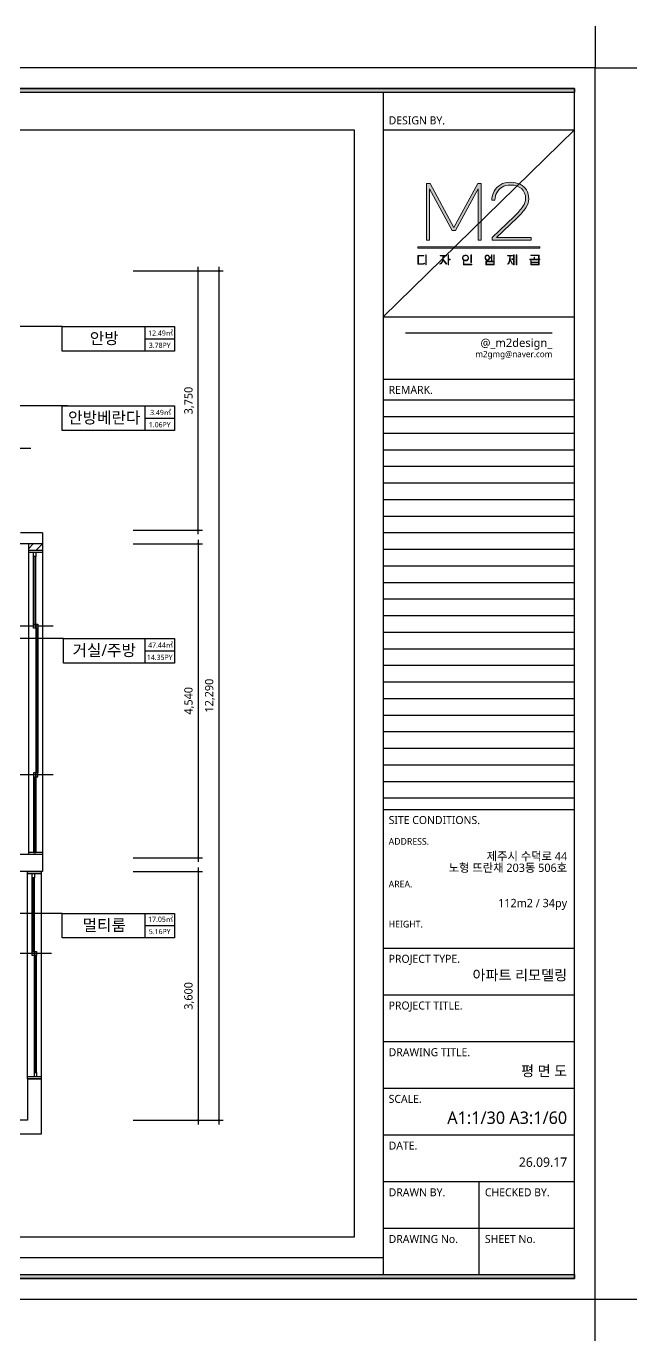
# Model space of a CAD drawing. Header units: millimetres. Extents: x 83042 to 109442, y 67232 to 86252.
# Drawn here: x 100618 to 109442, y 67232 to 86252 of the extents above; entities that cross this region are included whole.
import ezdxf
from ezdxf.enums import TextEntityAlignment as Align

# ---------------------------------------------------------------- set-up
doc = ezdxf.new("R2010")
doc.units = ezdxf.units.MM
for name, color, linetype in [('0-ELC TEXT', 7, 'Continuous'), ('07-DIM WAL', 5, 'Continuous'), ('_U+B808_U+C774_U+C5B4 2', 7, 'Continuous'), ('FORM(YOURNAME)-1', 1, 'Continuous'), ('FORM(YOURNAME)-11', 1, 'Continuous'), ('도면층2', 2, 'Continuous'), ('도면층4', 4, 'Continuous'), ('도면층5', 5, 'Continuous')]:
    doc.layers.add(name, color=color, linetype=linetype)
doc.styles.add('HY 울릉도 L', font='malgun.ttf')
doc.styles.add('YOURNAME', font='malgun.ttf')
doc.styles.add('넥슨고딕', font='malgun.ttf')
doc.styles.add('코레일둥고', font='malgun.ttf')

# ---------------------------------------------------------------- blocks, each defined once
blk = doc.blocks.new('block 34')
at = {"layer": '_U+B808_U+C774_U+C5B4 2'}
h = blk.add_hatch(color=35, dxfattribs=at)
h.dxf.hatch_style = 2
h.paths.add_polyline_path([(674.6, -105.53), (675.73, -105.53), (683.42, -119.69), (691.1, -105.53), (692.22, -105.53), (692.22, -123.82), (691.22, -123.82), (691.22, -107.31), (683.97, -120.67), (682.84, -120.67), (675.59, -107.31), (675.59, -123.82), (674.6, -123.82)])
h = blk.add_hatch(color=35, dxfattribs=at)
h.dxf.hatch_style = 2
edge = h.paths.add_edge_path()
edge.add_spline(control_points=[(704.68, -105.78), (705.57, -106.21), (706.25, -106.83), (706.73, -107.63), (707.21, -108.43), (707.45, -109.38), (707.45, -110.46), (707.45, -111.43), (707.14, -112.39), (706.53, -113.34), (705.92, -114.29), (704.98, -115.38), (703.7, -116.62), (703.7, -116.62), (697.12, -122.91), (697.12, -122.91), (697.12, -122.91), (708.26, -122.91), (708.26, -122.91), (708.26, -122.91), (708.26, -123.82), (708.26, -123.82), (708.26, -123.82), (695.66, -123.82), (695.66, -123.82), (695.66, -123.82), (695.66, -122.91), (695.66, -122.91), (695.66, -122.91), (702.73, -116.15), (702.73, -116.15), (703.99, -114.93), (704.93, -113.86), (705.54, -112.95), (706.15, -112.03), (706.45, -111.2), (706.45, -110.46), (706.45, -109.07), (706.01, -107.98), (705.12, -107.2), (704.23, -106.42), (703.05, -106.03), (701.57, -106.03), (700.53, -106.03), (699.64, -106.26), (698.89, -106.71), (698.15, -107.15), (697.57, -107.75), (697.18, -108.5), (696.79, -109.25), (696.59, -110.06), (696.59, -110.94), (696.59, -110.94), (695.59, -110.94), (695.59, -110.94), (695.59, -109.89), (695.83, -108.93), (696.3, -108.05), (696.77, -107.17), (697.46, -106.46), (698.36, -105.93), (699.26, -105.4), (700.33, -105.13), (701.57, -105.13), (702.76, -105.13), (703.79, -105.35), (704.68, -105.78)], knot_values=[0, 0, 0, 0, 1, 1, 1, 2, 2, 2, 3, 3, 3, 4, 4, 4, 5, 5, 5, 6, 6, 6, 7, 7, 7, 8, 8, 8, 9, 9, 9, 10, 10, 10, 11, 11, 11, 12, 12, 12, 13, 13, 13, 14, 14, 14, 15, 15, 15, 16, 16, 16, 17, 17, 17, 18, 18, 18, 19, 19, 19, 20, 20, 20, 21, 21, 21, 22, 22, 22, 22], degree=3, periodic=0)
at = {"layer": '_U+B808_U+C774_U+C5B4 2', "lineweight": 0}
blk.add_lwpolyline([(674.6, -105.53), (675.73, -105.53), (683.42, -119.69), (691.1, -105.53), (692.22, -105.53), (692.22, -123.82), (691.22, -123.82), (691.22, -107.31), (683.97, -120.67), (682.84, -120.67), (675.59, -107.31), (675.59, -123.82), (674.6, -123.82), (674.6, -105.53)], dxfattribs=at)
blk.add_open_spline([(704.68, -105.78), (705.57, -106.21), (706.25, -106.83), (706.73, -107.63), (707.21, -108.43), (707.45, -109.38), (707.45, -110.46), (707.45, -111.43), (707.14, -112.39), (706.53, -113.34), (705.92, -114.29), (704.98, -115.38), (703.7, -116.62), (703.7, -116.62), (697.12, -122.91), (697.12, -122.91), (697.12, -122.91), (708.26, -122.91), (708.26, -122.91), (708.26, -122.91), (708.26, -123.82), (708.26, -123.82), (708.26, -123.82), (695.66, -123.82), (695.66, -123.82), (695.66, -123.82), (695.66, -122.91), (695.66, -122.91), (695.66, -122.91), (702.73, -116.15), (702.73, -116.15), (703.99, -114.93), (704.93, -113.86), (705.54, -112.95), (706.15, -112.03), (706.45, -111.2), (706.45, -110.46), (706.45, -109.07), (706.01, -107.98), (705.12, -107.2), (704.23, -106.42), (703.05, -106.03), (701.57, -106.03), (700.53, -106.03), (699.64, -106.26), (698.89, -106.71), (698.15, -107.15), (697.57, -107.75), (697.18, -108.5), (696.79, -109.25), (696.59, -110.06), (696.59, -110.94), (696.59, -110.94), (695.59, -110.94), (695.59, -110.94), (695.59, -109.89), (695.83, -108.93), (696.3, -108.05), (696.77, -107.17), (697.46, -106.46), (698.36, -105.93), (699.26, -105.4), (700.33, -105.13), (701.57, -105.13), (702.76, -105.13), (703.79, -105.35), (704.68, -105.78)], degree=3, knots=[0, 0, 0, 0, 1, 1, 1, 2, 2, 2, 3, 3, 3, 4, 4, 4, 5, 5, 5, 6, 6, 6, 7, 7, 7, 8, 8, 8, 9, 9, 9, 10, 10, 10, 11, 11, 11, 12, 12, 12, 13, 13, 13, 14, 14, 14, 15, 15, 15, 16, 16, 16, 17, 17, 17, 18, 18, 18, 19, 19, 19, 20, 20, 20, 21, 21, 21, 22, 22, 22, 22], dxfattribs=at)
blk = doc.blocks.new('block 35')
at = {"layer": '_U+B808_U+C774_U+C5B4 2'}
h = blk.add_hatch(color=35, dxfattribs=at)
h.dxf.hatch_style = 2
edge = h.paths.add_edge_path()
edge.add_spline(control_points=[(673.72, -128.8), (673.72, -128.8), (672, -128.8), (672, -128.8), (672, -128.8), (672, -131.36), (672, -131.36), (672, -131.36), (673.14, -131.36), (673.14, -131.36), (673.29, -131.36), (673.44, -131.34), (673.6, -131.31), (673.75, -131.28), (673.88, -131.24), (673.98, -131.2), (673.98, -131.2), (673.98, -131.35), (673.98, -131.35), (673.88, -131.4), (673.75, -131.44), (673.6, -131.47), (673.45, -131.49), (673.3, -131.51), (673.14, -131.51), (673.14, -131.51), (671.83, -131.51), (671.83, -131.51), (671.83, -131.51), (671.83, -128.65), (671.83, -128.65), (671.83, -128.65), (673.72, -128.65), (673.72, -128.65), (673.72, -128.65), (673.72, -128.8), (673.72, -128.8)], knot_values=[0, 0, 0, 0, 1, 1, 1, 2, 2, 2, 3, 3, 3, 4, 4, 4, 5, 5, 5, 6, 6, 6, 7, 7, 7, 8, 8, 8, 9, 9, 9, 10, 10, 10, 11, 11, 11, 12, 12, 12, 12], degree=3, periodic=0)
h.paths.add_polyline_path([(674.54, -131.73), (674.38, -131.74), (674.38, -128.5), (674.54, -128.5)])
h = blk.add_hatch(color=35, dxfattribs=at)
h.dxf.hatch_style = 2
edge = h.paths.add_edge_path()
edge.add_spline(control_points=[(679.96, -130.01), (679.96, -130.01), (681.09, -131.37), (681.09, -131.37), (681.09, -131.37), (680.96, -131.47), (680.96, -131.47), (680.96, -131.47), (679.92, -130.19), (679.92, -130.19), (679.82, -130.57), (679.69, -130.87), (679.52, -131.09), (679.35, -131.32), (679.14, -131.46), (678.9, -131.51), (678.9, -131.51), (678.9, -131.36), (678.9, -131.36), (679.11, -131.3), (679.3, -131.16), (679.45, -130.93), (679.6, -130.7), (679.71, -130.39), (679.79, -130.03), (679.86, -129.66), (679.91, -129.25), (679.91, -128.8), (679.91, -128.8), (678.97, -128.8), (678.97, -128.8), (678.97, -128.8), (678.97, -128.65), (678.97, -128.65), (678.97, -128.65), (681, -128.65), (681, -128.65), (681, -128.65), (681, -128.8), (681, -128.8), (681, -128.8), (680.07, -128.8), (680.07, -128.8), (680.06, -129.26), (680.03, -129.66), (679.96, -130.01)], knot_values=[0, 0, 0, 0, 1, 1, 1, 2, 2, 2, 3, 3, 3, 4, 4, 4, 5, 5, 5, 6, 6, 6, 7, 7, 7, 8, 8, 8, 9, 9, 9, 10, 10, 10, 11, 11, 11, 12, 12, 12, 13, 13, 13, 14, 14, 14, 15, 15, 15, 15], degree=3, periodic=0)
h.paths.add_polyline_path([(682.21, -130.06), (681.69, -130.06), (681.69, -131.73), (681.54, -131.73), (681.54, -128.5), (681.69, -128.5), (681.69, -129.92), (682.21, -129.92)])
h = blk.add_hatch(color=35, dxfattribs=at)
h.dxf.hatch_style = 2
edge = h.paths.add_edge_path()
edge.add_spline(control_points=[(687.69, -128.68), (687.84, -128.76), (687.95, -128.87), (688.03, -129.01), (688.11, -129.15), (688.15, -129.3), (688.15, -129.47), (688.15, -129.64), (688.11, -129.8), (688.03, -129.94), (687.95, -130.08), (687.84, -130.19), (687.69, -130.27), (687.54, -130.35), (687.36, -130.39), (687.15, -130.39), (686.95, -130.39), (686.77, -130.35), (686.62, -130.27), (686.47, -130.19), (686.36, -130.08), (686.28, -129.94), (686.2, -129.8), (686.16, -129.64), (686.16, -129.47), (686.16, -129.3), (686.2, -129.15), (686.28, -129.01), (686.36, -128.87), (686.47, -128.76), (686.62, -128.68), (686.77, -128.6), (686.95, -128.56), (687.15, -128.56), (687.36, -128.56), (687.54, -128.6), (687.69, -128.68)], knot_values=[0, 0, 0, 0, 1, 1, 1, 2, 2, 2, 3, 3, 3, 4, 4, 4, 5, 5, 5, 6, 6, 6, 7, 7, 7, 8, 8, 8, 9, 9, 9, 10, 10, 10, 11, 11, 11, 12, 12, 12, 12], degree=3, periodic=0)
edge = h.paths.add_edge_path()
edge.add_spline(control_points=[(686.72, -128.79), (686.59, -128.86), (686.49, -128.95), (686.43, -129.07), (686.36, -129.18), (686.32, -129.32), (686.32, -129.47), (686.32, -129.63), (686.36, -129.76), (686.43, -129.88), (686.49, -130), (686.59, -130.09), (686.72, -130.15), (686.84, -130.22), (686.99, -130.25), (687.15, -130.25), (687.32, -130.25), (687.46, -130.22), (687.59, -130.15), (687.72, -130.09), (687.81, -130), (687.88, -129.88), (687.95, -129.76), (687.98, -129.63), (687.98, -129.47), (687.98, -129.32), (687.95, -129.18), (687.88, -129.07), (687.81, -128.95), (687.72, -128.86), (687.59, -128.79), (687.46, -128.73), (687.32, -128.7), (687.15, -128.7), (686.99, -128.7), (686.84, -128.73), (686.72, -128.79)], knot_values=[0, 0, 0, 0, 1, 1, 1, 2, 2, 2, 3, 3, 3, 4, 4, 4, 5, 5, 5, 6, 6, 6, 7, 7, 7, 8, 8, 8, 9, 9, 9, 10, 10, 10, 11, 11, 11, 12, 12, 12, 12], degree=3, periodic=0)
h.paths.add_polyline_path([(686.6, -131.51), (689.15, -131.51), (689.15, -131.66), (686.44, -131.66), (686.44, -130.66), (686.6, -130.66)])
h.paths.add_polyline_path([(689.03, -130.91), (688.87, -130.91), (688.87, -128.5), (689.03, -128.5)])
h = blk.add_hatch(color=35, dxfattribs=at)
h.dxf.hatch_style = 2
edge = h.paths.add_edge_path()
edge.add_spline(control_points=[(694.67, -130), (694.55, -130.16), (694.37, -130.23), (694.14, -130.23), (693.91, -130.23), (693.73, -130.16), (693.61, -130), (693.48, -129.84), (693.42, -129.64), (693.42, -129.39), (693.42, -129.14), (693.48, -128.94), (693.61, -128.78), (693.73, -128.62), (693.91, -128.54), (694.14, -128.54), (694.35, -128.54), (694.51, -128.61), (694.63, -128.74), (694.75, -128.87), (694.83, -129.04), (694.85, -129.25), (694.85, -129.25), (695.45, -129.25), (695.45, -129.25), (695.45, -129.25), (695.45, -128.52), (695.45, -128.52), (695.45, -128.52), (695.61, -128.52), (695.61, -128.52), (695.61, -128.52), (695.61, -130.29), (695.61, -130.29), (695.61, -130.29), (695.45, -130.29), (695.45, -130.29), (695.45, -130.29), (695.45, -129.4), (695.45, -129.4), (695.45, -129.4), (694.86, -129.4), (694.86, -129.4), (694.85, -129.64), (694.79, -129.85), (694.67, -130)], knot_values=[0, 0, 0, 0, 1, 1, 1, 2, 2, 2, 3, 3, 3, 4, 4, 4, 5, 5, 5, 6, 6, 6, 7, 7, 7, 8, 8, 8, 9, 9, 9, 10, 10, 10, 11, 11, 11, 12, 12, 12, 13, 13, 13, 14, 14, 14, 15, 15, 15, 15], degree=3, periodic=0)
edge = h.paths.add_edge_path()
edge.add_spline(control_points=[(693.73, -129.9), (693.83, -130.03), (693.97, -130.09), (694.14, -130.09), (694.31, -130.09), (694.45, -130.03), (694.55, -129.9), (694.65, -129.78), (694.7, -129.61), (694.7, -129.39), (694.7, -129.17), (694.65, -129), (694.55, -128.87), (694.45, -128.75), (694.31, -128.69), (694.14, -128.69), (693.97, -128.69), (693.83, -128.75), (693.73, -128.87), (693.63, -129), (693.58, -129.17), (693.58, -129.39), (693.58, -129.61), (693.63, -129.78), (693.73, -129.9)], knot_values=[0, 0, 0, 0, 1, 1, 1, 2, 2, 2, 3, 3, 3, 4, 4, 4, 5, 5, 5, 6, 6, 6, 7, 7, 7, 8, 8, 8, 8], degree=3, periodic=0)
h.paths.add_polyline_path([(693.69, -130.55), (696.36, -130.55), (696.36, -131.66), (693.69, -131.66)])
h.paths.add_polyline_path([(693.85, -131.51), (696.2, -131.51), (696.2, -130.7), (693.85, -130.7)])
h.paths.add_polyline_path([(696.36, -128.5), (696.36, -130.32), (696.2, -130.32), (696.2, -128.5)])
h = blk.add_hatch(color=35, dxfattribs=at)
h.dxf.hatch_style = 2
edge = h.paths.add_edge_path()
edge.add_spline(control_points=[(701.46, -129.93), (701.46, -129.93), (702.28, -131.39), (702.28, -131.39), (702.28, -131.39), (702.15, -131.47), (702.15, -131.47), (702.15, -131.47), (701.43, -130.17), (701.43, -130.17), (701.3, -130.94), (701.03, -131.39), (700.63, -131.51), (700.63, -131.51), (700.63, -131.35), (700.63, -131.35), (700.88, -131.26), (701.06, -130.99), (701.18, -130.55), (701.3, -130.1), (701.37, -129.52), (701.37, -128.8), (701.37, -128.8), (700.67, -128.8), (700.67, -128.8), (700.67, -128.8), (700.67, -128.65), (700.67, -128.65), (700.67, -128.65), (702.19, -128.65), (702.19, -128.65), (702.19, -128.65), (702.19, -128.8), (702.19, -128.8), (702.19, -128.8), (701.53, -128.8), (701.53, -128.8), (701.52, -129.25), (701.5, -129.63), (701.46, -129.93)], knot_values=[0, 0, 0, 0, 1, 1, 1, 2, 2, 2, 3, 3, 3, 4, 4, 4, 5, 5, 5, 6, 6, 6, 7, 7, 7, 8, 8, 8, 9, 9, 9, 10, 10, 10, 11, 11, 11, 12, 12, 12, 13, 13, 13, 13], degree=3, periodic=0)
h.paths.add_polyline_path([(702.59, -128.52), (702.75, -128.52), (702.75, -131.68), (702.59, -131.68), (702.59, -129.95), (702, -129.95), (702, -129.8), (702.59, -129.8)])
h.paths.add_polyline_path([(703.61, -128.5), (703.61, -131.73), (703.45, -131.73), (703.45, -128.5)])
h = blk.add_hatch(color=35, dxfattribs=at)
h.dxf.hatch_style = 2
h.paths.add_polyline_path([(711.02, -129.93), (711.02, -130.07), (707.82, -130.07), (707.82, -129.93), (709.16, -129.93), (709.16, -129.2), (709.32, -129.2), (709.32, -129.93)])
h.paths.add_polyline_path([(710.61, -128.72), (708.07, -128.72), (708.07, -128.57), (710.77, -128.57), (710.77, -129.64), (710.61, -129.64)])
h.paths.add_polyline_path([(710.61, -130.36), (710.77, -130.36), (710.77, -131.66), (708.08, -131.66), (708.08, -130.36), (708.24, -130.36), (708.24, -130.83), (710.61, -130.83)])
h.paths.add_polyline_path([(710.61, -131.52), (710.61, -130.97), (708.24, -130.97), (708.24, -131.52)])
at = {"layer": '_U+B808_U+C774_U+C5B4 2', "lineweight": 0}
for points in [[(674.54, -131.73), (674.38, -131.74), (674.38, -128.5), (674.54, -128.5), (674.54, -131.73)], [(682.21, -130.06), (681.69, -130.06), (681.69, -131.73), (681.54, -131.73), (681.54, -128.5), (681.69, -128.5), (681.69, -129.92), (682.21, -129.92), (682.21, -130.06)], [(686.6, -131.51), (689.15, -131.51), (689.15, -131.66), (686.44, -131.66), (686.44, -130.66), (686.6, -130.66), (686.6, -131.51)], [(689.03, -130.91), (688.87, -130.91), (688.87, -128.5), (689.03, -128.5), (689.03, -130.91)], [(693.69, -130.55), (696.36, -130.55), (696.36, -131.66), (693.69, -131.66), (693.69, -130.55)], [(693.85, -131.51), (696.2, -131.51), (696.2, -130.7), (693.85, -130.7), (693.85, -131.51)], [(696.36, -128.5), (696.36, -130.32), (696.2, -130.32), (696.2, -128.5), (696.36, -128.5)], [(702.59, -128.52), (702.75, -128.52), (702.75, -131.68), (702.59, -131.68), (702.59, -129.95), (702, -129.95), (702, -129.8), (702.59, -129.8), (702.59, -128.52)], [(703.61, -128.5), (703.61, -131.73), (703.45, -131.73), (703.45, -128.5), (703.61, -128.5)], [(711.02, -129.93), (711.02, -130.07), (707.82, -130.07), (707.82, -129.93), (709.16, -129.93), (709.16, -129.2), (709.32, -129.2), (709.32, -129.93), (711.02, -129.93)], [(710.61, -128.72), (708.07, -128.72), (708.07, -128.57), (710.77, -128.57), (710.77, -129.64), (710.61, -129.64), (710.61, -128.72)], [(710.61, -130.36), (710.77, -130.36), (710.77, -131.66), (708.08, -131.66), (708.08, -130.36), (708.24, -130.36), (708.24, -130.83), (710.61, -130.83), (710.61, -130.36)], [(710.61, -131.52), (710.61, -130.97), (708.24, -130.97), (708.24, -131.52), (710.61, -131.52)]]:
    blk.add_lwpolyline(points, dxfattribs=at)
for points, knots in [([(673.72, -128.8), (673.72, -128.8), (672, -128.8), (672, -128.8), (672, -128.8), (672, -131.36), (672, -131.36), (672, -131.36), (673.14, -131.36), (673.14, -131.36), (673.29, -131.36), (673.44, -131.34), (673.6, -131.31), (673.75, -131.28), (673.88, -131.24), (673.98, -131.2), (673.98, -131.2), (673.98, -131.35), (673.98, -131.35), (673.88, -131.4), (673.75, -131.44), (673.6, -131.47), (673.45, -131.49), (673.3, -131.51), (673.14, -131.51), (673.14, -131.51), (671.83, -131.51), (671.83, -131.51), (671.83, -131.51), (671.83, -128.65), (671.83, -128.65), (671.83, -128.65), (673.72, -128.65), (673.72, -128.65), (673.72, -128.65), (673.72, -128.8), (673.72, -128.8)], [0, 0, 0, 0, 1, 1, 1, 2, 2, 2, 3, 3, 3, 4, 4, 4, 5, 5, 5, 6, 6, 6, 7, 7, 7, 8, 8, 8, 9, 9, 9, 10, 10, 10, 11, 11, 11, 12, 12, 12, 12]), ([(679.96, -130.01), (679.96, -130.01), (681.09, -131.37), (681.09, -131.37), (681.09, -131.37), (680.96, -131.47), (680.96, -131.47), (680.96, -131.47), (679.92, -130.19), (679.92, -130.19), (679.82, -130.57), (679.69, -130.87), (679.52, -131.09), (679.35, -131.32), (679.14, -131.46), (678.9, -131.51), (678.9, -131.51), (678.9, -131.36), (678.9, -131.36), (679.11, -131.3), (679.3, -131.16), (679.45, -130.93), (679.6, -130.7), (679.71, -130.39), (679.79, -130.03), (679.86, -129.66), (679.91, -129.25), (679.91, -128.8), (679.91, -128.8), (678.97, -128.8), (678.97, -128.8), (678.97, -128.8), (678.97, -128.65), (678.97, -128.65), (678.97, -128.65), (681, -128.65), (681, -128.65), (681, -128.65), (681, -128.8), (681, -128.8), (681, -128.8), (680.07, -128.8), (680.07, -128.8), (680.06, -129.26), (680.03, -129.66), (679.96, -130.01)], [0, 0, 0, 0, 1, 1, 1, 2, 2, 2, 3, 3, 3, 4, 4, 4, 5, 5, 5, 6, 6, 6, 7, 7, 7, 8, 8, 8, 9, 9, 9, 10, 10, 10, 11, 11, 11, 12, 12, 12, 13, 13, 13, 14, 14, 14, 15, 15, 15, 15]), ([(687.69, -128.68), (687.84, -128.76), (687.95, -128.87), (688.03, -129.01), (688.11, -129.15), (688.15, -129.3), (688.15, -129.47), (688.15, -129.64), (688.11, -129.8), (688.03, -129.94), (687.95, -130.08), (687.84, -130.19), (687.69, -130.27), (687.54, -130.35), (687.36, -130.39), (687.15, -130.39), (686.95, -130.39), (686.77, -130.35), (686.62, -130.27), (686.47, -130.19), (686.36, -130.08), (686.28, -129.94), (686.2, -129.8), (686.16, -129.64), (686.16, -129.47), (686.16, -129.3), (686.2, -129.15), (686.28, -129.01), (686.36, -128.87), (686.47, -128.76), (686.62, -128.68), (686.77, -128.6), (686.95, -128.56), (687.15, -128.56), (687.36, -128.56), (687.54, -128.6), (687.69, -128.68)], [0, 0, 0, 0, 1, 1, 1, 2, 2, 2, 3, 3, 3, 4, 4, 4, 5, 5, 5, 6, 6, 6, 7, 7, 7, 8, 8, 8, 9, 9, 9, 10, 10, 10, 11, 11, 11, 12, 12, 12, 12]), ([(686.72, -128.79), (686.59, -128.86), (686.49, -128.95), (686.43, -129.07), (686.36, -129.18), (686.32, -129.32), (686.32, -129.47), (686.32, -129.63), (686.36, -129.76), (686.43, -129.88), (686.49, -130), (686.59, -130.09), (686.72, -130.15), (686.84, -130.22), (686.99, -130.25), (687.15, -130.25), (687.32, -130.25), (687.46, -130.22), (687.59, -130.15), (687.72, -130.09), (687.81, -130), (687.88, -129.88), (687.95, -129.76), (687.98, -129.63), (687.98, -129.47), (687.98, -129.32), (687.95, -129.18), (687.88, -129.07), (687.81, -128.95), (687.72, -128.86), (687.59, -128.79), (687.46, -128.73), (687.32, -128.7), (687.15, -128.7), (686.99, -128.7), (686.84, -128.73), (686.72, -128.79)], [0, 0, 0, 0, 1, 1, 1, 2, 2, 2, 3, 3, 3, 4, 4, 4, 5, 5, 5, 6, 6, 6, 7, 7, 7, 8, 8, 8, 9, 9, 9, 10, 10, 10, 11, 11, 11, 12, 12, 12, 12]), ([(694.67, -130), (694.55, -130.16), (694.37, -130.23), (694.14, -130.23), (693.91, -130.23), (693.73, -130.16), (693.61, -130), (693.48, -129.84), (693.42, -129.64), (693.42, -129.39), (693.42, -129.14), (693.48, -128.94), (693.61, -128.78), (693.73, -128.62), (693.91, -128.54), (694.14, -128.54), (694.35, -128.54), (694.51, -128.61), (694.63, -128.74), (694.75, -128.87), (694.83, -129.04), (694.85, -129.25), (694.85, -129.25), (695.45, -129.25), (695.45, -129.25), (695.45, -129.25), (695.45, -128.52), (695.45, -128.52), (695.45, -128.52), (695.61, -128.52), (695.61, -128.52), (695.61, -128.52), (695.61, -130.29), (695.61, -130.29), (695.61, -130.29), (695.45, -130.29), (695.45, -130.29), (695.45, -130.29), (695.45, -129.4), (695.45, -129.4), (695.45, -129.4), (694.86, -129.4), (694.86, -129.4), (694.85, -129.64), (694.79, -129.85), (694.67, -130)], [0, 0, 0, 0, 1, 1, 1, 2, 2, 2, 3, 3, 3, 4, 4, 4, 5, 5, 5, 6, 6, 6, 7, 7, 7, 8, 8, 8, 9, 9, 9, 10, 10, 10, 11, 11, 11, 12, 12, 12, 13, 13, 13, 14, 14, 14, 15, 15, 15, 15]), ([(693.73, -129.9), (693.83, -130.03), (693.97, -130.09), (694.14, -130.09), (694.31, -130.09), (694.45, -130.03), (694.55, -129.9), (694.65, -129.78), (694.7, -129.61), (694.7, -129.39), (694.7, -129.17), (694.65, -129), (694.55, -128.87), (694.45, -128.75), (694.31, -128.69), (694.14, -128.69), (693.97, -128.69), (693.83, -128.75), (693.73, -128.87), (693.63, -129), (693.58, -129.17), (693.58, -129.39), (693.58, -129.61), (693.63, -129.78), (693.73, -129.9)], [0, 0, 0, 0, 1, 1, 1, 2, 2, 2, 3, 3, 3, 4, 4, 4, 5, 5, 5, 6, 6, 6, 7, 7, 7, 8, 8, 8, 8]), ([(701.46, -129.93), (701.46, -129.93), (702.28, -131.39), (702.28, -131.39), (702.28, -131.39), (702.15, -131.47), (702.15, -131.47), (702.15, -131.47), (701.43, -130.17), (701.43, -130.17), (701.3, -130.94), (701.03, -131.39), (700.63, -131.51), (700.63, -131.51), (700.63, -131.35), (700.63, -131.35), (700.88, -131.26), (701.06, -130.99), (701.18, -130.55), (701.3, -130.1), (701.37, -129.52), (701.37, -128.8), (701.37, -128.8), (700.67, -128.8), (700.67, -128.8), (700.67, -128.8), (700.67, -128.65), (700.67, -128.65), (700.67, -128.65), (702.19, -128.65), (702.19, -128.65), (702.19, -128.65), (702.19, -128.8), (702.19, -128.8), (702.19, -128.8), (701.53, -128.8), (701.53, -128.8), (701.52, -129.25), (701.5, -129.63), (701.46, -129.93)], [0, 0, 0, 0, 1, 1, 1, 2, 2, 2, 3, 3, 3, 4, 4, 4, 5, 5, 5, 6, 6, 6, 7, 7, 7, 8, 8, 8, 9, 9, 9, 10, 10, 10, 11, 11, 11, 12, 12, 12, 13, 13, 13, 13])]:
    blk.add_open_spline(points, degree=3, knots=knots, dxfattribs=at)
blk = doc.blocks.new('block 33')
at = {"layer": '_U+B808_U+C774_U+C5B4 2'}
for name in ['block 34', 'block 35']:
    blk.add_blockref(name, (0, 0), dxfattribs=at)
blk = doc.blocks.new('block 32')
at = {"layer": '_U+B808_U+C774_U+C5B4 2'}
h = blk.add_hatch(color=35, dxfattribs=at)
h.dxf.hatch_style = 2
h.paths.add_polyline_path([(711.02, -126.32), (671.83, -126.32), (671.83, -125.91), (711.02, -125.91)])
at = {"layer": '_U+B808_U+C774_U+C5B4 2', "lineweight": 0}
blk.add_lwpolyline([(711.02, -126.32), (671.83, -126.32), (671.83, -125.91), (711.02, -125.91), (711.02, -126.32)], dxfattribs=at)
at = {"layer": '_U+B808_U+C774_U+C5B4 2'}
blk.add_blockref('block 33', (0, 0), dxfattribs=at)
blk = doc.blocks.new('FORM-ELEVATION')
at = {"layer": 'FORM(YOURNAME)-11'}
h = blk.add_hatch(color=256, dxfattribs=at)
h.dxf.hatch_style = 1
h.paths.add_polyline_path([(-10309, 35708), (71691, 35708), (71691, 35508), (-10309, 35508)])
h.paths.add_polyline_path([(-10309, -21492), (71691, -21492), (71691, -21692), (-10309, -21692)])
at = {"layer": 'Defpoints', "color": 158}
for p, q in [((62481, 35508), (62481, -21492)), ((62481, 33708), (71691, 33708)), ((62481, 24686), (71691, 33708)), ((62481, 24686), (71691, 24686)), ((62481, 20686), (71691, 20686)), ((62481, 19886), (71691, 19886)), ((62481, 19086), (71691, 19086)), ((62481, 18286), (71691, 18286)), ((62481, 17486), (71691, 17486)), ((62481, 16686), (71691, 16686)), ((62481, 15886), (71691, 15886)), ((62481, 15086), (71691, 15086)), ((62481, 14286), (71691, 14286)), ((62481, 13486), (71691, 13486)), ((62481, 12686), (71691, 12686)), ((62481, 11886), (71691, 11886)), ((62481, 11086), (71691, 11086)), ((62481, 10286), (71691, 10286)), ((62481, 9486), (71691, 9486)), ((62481, 8686), (71691, 8686)), ((62481, 7886), (71691, 7886)), ((62481, 7086), (71691, 7086)), ((62481, 6286), (71691, 6286)), ((62481, 5486), (71691, 5486)), ((62481, 4686), (71691, 4686)), ((62481, 3886), (71691, 3886)), ((62481, 3086), (71691, 3086)), ((62481, 2286), (71691, 2286)), ((62481, 1486), (71691, 1486)), ((62481, -20692), (-10309, -20692))]:
    blk.add_line(p, q, dxfattribs=at)
at = {"layer": 'Defpoints', "color": 1}
for points in [[(72691, 38708), (72691, 36708), (74691, 36708)], [(72691, -24692), (72691, -22692), (74691, -22692)]]:
    blk.add_lwpolyline(points, dxfattribs=at)
at = {"layer": 'Defpoints', "color": 158}
for points in [[(-10309, -21692), (71691, -21692), (71691, 35708), (-10309, 35708)], [(-8309, 33708), (61071, 33708), (61071, -19692), (-8309, -19692)]]:
    blk.add_lwpolyline(points, close=True, dxfattribs=at)
at = {"layer": 'FORM(YOURNAME)-11', "color": 251}
blk.add_line((63550, 23916), (70622, 23916), dxfattribs=at)
at = {"layer": 'FORM(YOURNAME)-11', "color": 14}
for p, q in [((62481, 21686), (71691, 21686)), ((62481, 937), (71691, 937)), ((62481, -5756), (71691, -5756)), ((62481, -8009), (71691, -8009)), ((62481, -10261), (71691, -10261)), ((62481, -12514), (71691, -12514)), ((62481, -14766), (71691, -14766)), ((62481, -17019), (71691, -17019)), ((67086, -17019), (67086, -21492)), ((62481, -19271), (71691, -19271))]:
    blk.add_line(p, q, dxfattribs=at)
at = {"layer": 'FORM(YOURNAME)-11', "color": 250}
blk.add_lwpolyline([(-11309, -22692), (72691, -22692), (72691, 36708), (-11309, 36708)], close=True, dxfattribs=at)
at = {"layer": 'FORM(YOURNAME)-11'}
for points in [[(-10309, 35708), (71691, 35708), (71691, 35508), (-10309, 35508)], [(-10309, -21492), (71691, -21492), (71691, -21692), (-10309, -21692)]]:
    blk.add_lwpolyline(points, close=True, dxfattribs=at)
at = {"layer": '_U+B808_U+C774_U+C5B4 2', "xscale": 150, "yscale": 150, "zscale": 150}
blk.add_blockref('block 32', (-36628, 46957), dxfattribs=at)
at = {"layer": 'FORM(YOURNAME)-11', "color": 14, "style": 'YOURNAME'}
for s, height, p in [('DESIGN BY.', 386.1, (62739, 34170)), ('REMARK.', 386.1, (62739, 21172)), ('SITE CONDITIONS.', 386.14, (62739, 422)), ('PROJECT TYPE.', 386.14, (62739, -6271)), ('PROJECT TITLE.', 386.14, (62739, -8524)), ('DRAWING TITLE.', 386.14, (62739, -10776)), ('SCALE.', 386.1, (62739, -13029)), ('DATE.', 386.1, (62739, -15281)), ('DRAWN BY.', 386.1, (62739, -17534)), ('CHECKED BY.', 386.14, (67376, -17534)), ('DRAWING No.', 386.14, (62739, -19786)), ('SHEET No.', 386.1, (67376, -19786))]:
    blk.add_text(s, height=height, dxfattribs=at).set_placement(p, align=Align.MIDDLE_LEFT)
for s, height, width, p in [('@_m2design_', 400, 1.03, (70622, 23242)), ('m2gmg@naver.com', 300, 0.995, (70622, 22747))]:
    blk.add_text(s, height=height, dxfattribs=dict(at, width=width)).set_placement(p, align=Align.RIGHT)
at = {"layer": 'FORM(YOURNAME)-11', "color": 251, "style": 'YOURNAME'}
for s, p in [('ADDRESS.', (62739, -608)), ('AREA.', (62739, -2667)), ('HEIGHT.', (62739, -4598))]:
    blk.add_text(s, height=321.8, dxfattribs=at).set_placement(p, align=Align.MIDDLE_LEFT)
at = {"layer": 'FORM(YOURNAME)-11', "color": 3, "style": 'YOURNAME'}
for tag, height, p in [('1', 450, (71041, -1219)), ('2', 450, (71041, -1863)), ('3', 450, (71041, -3150)), ('4', 450, (71041, -5081)), ('5', 515, (71041, -7398)), ('6', 515, (71041, -9650)), ('7', 515, (71041, -11903)), ('8', 515, (71041, -14155)), ('9', 515, (71041, -16408)), ('10', 515, (66791, -18596)), ('11', 515, (71041, -18660)), ('12', 515, (66791, -20848)), ('13', 515, (71041, -20848))]:
    blk.add_attdef(tag, text='', height=height, dxfattribs=at).set_placement(p, align=Align.MIDDLE_RIGHT)
blk = doc.blocks.new('_ARCHTICK')
at = {"color": 0, "linetype": 'ByBlock', "const_width": 0.075}
blk.add_lwpolyline([(-0.25, -0.25), (0.25, 0.25)], dxfattribs=at)

msp = doc.modelspace()

# ---------------------------------------------------------------- hatches: boundary and pattern name
at = {"layer": '도면층4'}
h = msp.add_hatch(dxfattribs=at)
h.set_pattern_fill('ANSI31', color=256, scale=30)
h.paths.add_polyline_path([(100854, 78761), (100654, 78761), (100654, 78671), (100854, 78671)])

# ---------------------------------------------------------------- linework, layer by layer
at = {"layer": '0-ELC TEXT'}
for p, q in [((101134, 81906.2), (97682, 81906.2)), ((102334, 81552.4), (102334, 81906.2)), ((102334, 81729.3), (102758.7, 81729.3)), ((101214, 80758), (100229.8, 80758)), ((102334, 80404.2), (102334, 80758)), ((102334, 80581.1), (102758.7, 80581.1)), ((101154, 77391.7), (98021.2, 77391.7)), ((102334, 77038), (102334, 77391.7)), ((102334, 77214.9), (102758.7, 77214.9)), ((101134, 73414.7), (98653.5, 73414.7)), ((102334, 73060.9), (102334, 73414.7)), ((102334, 73237.8), (102758.7, 73237.8))]:
    msp.add_line(p, q, dxfattribs=at)
for points in [[(101134, 81906.2), (102758.7, 81906.2), (102758.7, 81552.4), (101134, 81552.4)], [(101134, 80758), (102758.7, 80758), (102758.7, 80404.2), (101134, 80404.2)], [(101154, 77391.7), (102758.7, 77391.7), (102758.7, 77038), (101154, 77038)], [(101134, 73414.7), (102758.7, 73414.7), (102758.7, 73060.9), (101134, 73060.9)]]:
    msp.add_lwpolyline(points, close=True, dxfattribs=at)
at = {"layer": '07-DIM WAL', "color": 133}
for p, q in [((103104, 78901), (103104, 82771)), ((103404, 70361), (103404, 82771)), ((102164, 82711), (103164, 82711)), ((102164, 82711), (103464, 82711)), ((102164, 78961), (103164, 78961)), ((102164, 78761), (103164, 78761)), ((103104, 78821), (103104, 74161)), ((102164, 74221), (103164, 74221)), ((102164, 74021), (103164, 74021)), ((103104, 74081), (103104, 70361)), ((102164, 70421), (103464, 70421)), ((102164, 70421), (103164, 70421))]:
    msp.add_line(p, q, dxfattribs=at)
at = {"layer": '도면층2'}
for p, q in [((100854, 78761), (100334, 78761)), ((100854, 78921), (100534, 78921)), ((100854, 78921), (100854, 78761)), ((100854, 74266), (99728.6, 74266)), ((100854, 74266), (100854, 74021)), ((100854, 74021), (95864, 74021)), ((100634, 71021), (100634, 70421)), ((100634, 71021), (100834, 71021)), ((100834, 71021), (100834, 70221)), ((100634, 70421), (99364, 70421)), ((100834, 70221), (95664, 70221))]:
    msp.add_line(p, q, dxfattribs=at)
at = {"layer": '도면층4'}
for p, q in [((100684, 80141), (100184, 80141)), ((100654, 74266), (100654, 78761)), ((100854, 78771), (100854, 74266)), ((100654, 78671), (100854, 78671)), ((100654, 78641), (100854, 78641)), ((100739, 78581), (100739, 77601)), ((101004, 77571), (100484, 77571)), ((100769, 75451), (100769, 77541)), ((101004, 75421), (100484, 75421)), ((100739, 74311), (100739, 75391)), ((100854, 74296), (100654, 74296)), ((100854, 74266), (100654, 74266)), ((100634, 71021), (100634, 74021)), ((100634, 74021), (100834, 74021)), ((100634, 73991), (100834, 73991)), ((100834, 74021), (100834, 71021)), ((100719, 73931), (100719, 72866)), ((100984, 72836), (100484, 72836)), ((100749, 72806), (100749, 71111)), ((100834, 71051), (100634, 71051)), ((100834, 71021), (100634, 71021))]:
    msp.add_line(p, q, dxfattribs=at)
for points in [[(100724, 78641), (100754, 78641), (100754, 78581), (100724, 78581)], [(100724, 77601), (100754, 77601), (100754, 77541), (100724, 77541)], [(100754, 77601), (100784, 77601), (100784, 77541), (100754, 77541)], [(100724, 75391), (100754, 75391), (100754, 75451), (100724, 75451)], [(100754, 75391), (100784, 75391), (100784, 75451), (100754, 75451)], [(100724, 74296), (100754, 74296), (100754, 74311), (100724, 74311)], [(100704, 73991), (100734, 73991), (100734, 73931), (100704, 73931)], [(100704, 72866), (100734, 72866), (100734, 72806), (100704, 72806)], [(100734, 72866), (100764, 72866), (100764, 72806), (100734, 72806)], [(100734, 71111), (100764, 71111), (100764, 71051), (100734, 71051)]]:
    msp.add_lwpolyline(points, close=True, dxfattribs=at)
at = {"layer": '도면층5'}
for p, q in [((100724, 77601), (100724, 78581)), ((100754, 77601), (100754, 78581)), ((100754, 77541), (100754, 75451)), ((100784, 77541), (100784, 75451)), ((100724, 75391), (100724, 74311)), ((100754, 75391), (100754, 74311)), ((100704, 72866), (100704, 73931)), ((100734, 72866), (100734, 73931)), ((100734, 71111), (100734, 72806)), ((100764, 71111), (100764, 72806))]:
    msp.add_line(p, q, dxfattribs=at)

# ---------------------------------------------------------------- block references
at = {"layer": '07-DIM WAL', "color": 133, "xscale": 60, "yscale": 60, "zscale": 60}
for p, rotation in [((103104, 82711), 90), ((103404, 82711), 90), ((103104, 78961), 270), ((103104, 78761), 90), ((103104, 74221), 270), ((103104, 74021), 90), ((103104, 70421), 270), ((103404, 70421), 270)]:
    msp.add_blockref('_ARCHTICK', p, dxfattribs=dict(at, rotation=rotation))
at = {"layer": 'FORM(YOURNAME)-1'}
ref = msp.add_blockref('FORM-ELEVATION', (87034.6, 74639.2), dxfattribs=dict(at, xscale=0.3, yscale=0.3, zscale=0.3))
ref.add_attrib('9', '26.09.17', dxfattribs={"layer": 'FORM(YOURNAME)-11', "color": 3, "height": 135, "style": 'YOURNAME'}).set_placement((108436.8, 69815.5), align=Align.MIDDLE_RIGHT)
ref.add_attrib('8', 'A1:1/30 A3:1/60', dxfattribs={"layer": 'FORM(YOURNAME)-11', "color": 3, "height": 180, "style": 'YOURNAME'}).set_placement((108436.8, 70458.4), align=Align.MIDDLE_RIGHT)
ref.add_attrib('7', '평 면 도', dxfattribs={"layer": 'FORM(YOURNAME)-11', "color": 3, "height": 150, "style": 'YOURNAME'}).set_placement((108436.8, 71135), align=Align.MIDDLE_RIGHT)
ref.add_attrib('5', '아파트 리모델링', dxfattribs={"layer": 'FORM(YOURNAME)-11', "color": 3, "height": 150, "style": 'YOURNAME'}).set_placement((108436.8, 72521.2), align=Align.MIDDLE_RIGHT)
ref.add_attrib('1', '제주시 수덕로 44', dxfattribs={"layer": 'FORM(YOURNAME)-11', "color": 3, "height": 120, "style": 'YOURNAME'}).set_placement((108436.8, 74242.7), align=Align.MIDDLE_RIGHT)
ref.add_attrib('2', '노형 뜨란채 203동 506호', dxfattribs={"layer": 'FORM(YOURNAME)-11', "color": 3, "height": 120, "style": 'YOURNAME'}).set_placement((108436.8, 74075.5), align=Align.MIDDLE_RIGHT)
ref.add_attrib('3', '112m2 / 34py', dxfattribs={"layer": 'FORM(YOURNAME)-11', "color": 3, "height": 120, "style": 'YOURNAME'}).set_placement((108436.8, 73564.9), align=Align.MIDDLE_RIGHT)

# ---------------------------------------------------------------- texts
at = {"layer": '0-ELC TEXT'}
for s, height, style, p in [('안방', 166.67, '코레일둥고', (101744.3, 81653.9)), ('12.49㎡', 75, '넥슨고딕', (102559.7, 81774.4)), ('3.78PY', 75, '넥슨고딕', (102546.8, 81597.5)), ('안방베란다', 166.67, '코레일둥고', (101744.3, 80505.7)), ('3.49㎡', 75, '넥슨고딕', (102559.7, 80626.2)), ('1.06PY', 75, '넥슨고딕', (102546.8, 80449.3)), ('거실/주방', 166.67, '코레일둥고', (101744.3, 77139.5)), ('47.44㎡', 75, '넥슨고딕', (102559.7, 77259.9)), ('14.35PY', 75, '넥슨고딕', (102546.8, 77083.1)), ('멀티룸', 166.67, '코레일둥고', (101744.3, 73162.4)), ('17.05㎡', 75, '넥슨고딕', (102559.7, 73292.3)), ('5.16PY', 75, '넥슨고딕', (102546.8, 73115.4))]:
    msp.add_text(s, height=height, dxfattribs=dict(at, style=style)).set_placement(p, align=Align.CENTER)
at = {"layer": '07-DIM WAL', "color": 30, "char_height": 120, "attachment_point": 5, "rotation": 90, "style": 'HY 울릉도 L'}
for s, insert in [('3,750', (102972, 80836)), ('4,540', (102972.1, 76491)), ('12,290', (103272, 76566)), ('3,600', (102972, 72221))]:
    msp.add_mtext(s, dxfattribs=dict(at, insert=insert))

doc.saveas('drawing.dxf')
